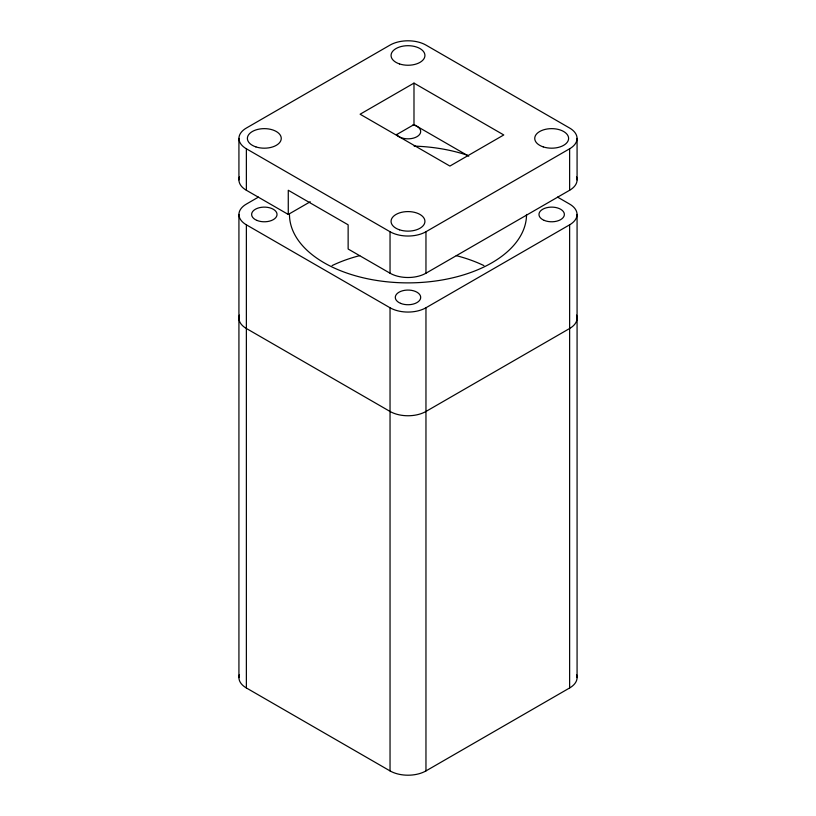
<?xml version="1.0" encoding="UTF-8"?>
<svg xmlns="http://www.w3.org/2000/svg" width="816" height="816" viewBox="0 0 816 816"><rect width="100%" height="100%" fill="white"/><g stroke="black" fill="none" stroke-linecap="round" stroke-linejoin="round"><path stroke-width="1.22" d="M238.925 214.445L238.925 677.586M577.075 677.586L577.075 214.445M413.987 83.11L360.111 114.22L449.902 166.066L503.778 134.956L413.987 83.11L413.987 124.593L468.741 156.203M258.427 197.115L246.371 204.082A25.398 14.668 0 0 0 246.371 224.818L246.371 687.959L390.038 770.906A25.398 14.668 0 0 0 425.962 770.906L569.629 687.959A25.398 14.668 0 0 0 576.535 674.587M396.392 134.742L413.987 124.593M239.465 176.878A25.398 14.668 0 0 0 246.371 190.261L288.272 214.445L310.243 201.766M246.371 148.777L390.038 231.734A25.398 14.668 0 0 0 425.962 231.734L569.629 148.777A25.398 14.668 0 0 0 569.629 128.041L425.962 45.094A25.398 14.668 0 0 0 390.038 45.094L246.371 128.041A25.398 14.668 0 0 0 246.371 148.777L246.371 190.261M288.272 214.445L288.272 190.261L348.136 224.818L348.136 249.013L390.038 273.207A25.398 14.668 0 0 0 425.962 273.207L569.629 190.261A25.398 14.668 0 0 0 576.535 176.878M246.371 224.818L390.038 307.765A25.398 14.668 0 0 0 425.962 307.765L569.629 224.818A25.398 14.668 0 0 0 569.629 204.082L557.573 197.115M577.075 138.414L577.075 179.887M569.629 148.777L569.629 190.261M569.629 224.818L569.629 687.959M425.962 231.734L425.962 273.207M425.962 307.765L425.962 770.906M390.038 231.734L390.038 273.207M390.038 307.765L390.038 770.906M238.925 138.414L238.925 179.887M576.535 315.129A25.398 14.668 0 0 1 569.629 328.501L425.962 411.458A25.398 14.668 0 0 1 390.038 411.458L246.371 328.501A25.398 14.668 0 0 1 239.465 315.129M413.039 124.777A12.699 7.334 0 0 1 416.976 136.69A12.699 7.334 0 0 1 396.341 134.416M526.524 214.445A118.524 68.432 0 0 1 408 282.877A118.524 68.432 0 0 1 289.476 214.445M414.13 146.115A118.524 68.432 0 0 1 467.701 155.336M332.061 265.598A118.524 68.432 0 0 1 359.744 255.632M456.256 255.632A118.524 68.432 0 0 1 483.939 265.598M246.371 687.959A25.398 14.668 0 0 1 239.465 674.587M544.221 220.391A12.699 7.334 0 0 0 564.305 215.21A12.699 7.334 0 0 0 546.496 207.754A12.699 7.334 0 0 0 544.221 220.391M256.877 220.391A12.699 7.334 0 0 0 276.961 215.21A12.699 7.334 0 0 0 259.151 207.754A12.699 7.334 0 0 0 256.877 220.391M400.544 303.338A12.699 7.334 0 0 0 420.628 298.156A12.699 7.334 0 0 0 402.818 290.7A12.699 7.334 0 0 0 400.544 303.338M399.534 229.826A16.932 9.772 0 0 0 424.932 221.36A16.932 9.772 0 0 0 399.534 212.894A16.932 9.772 0 0 0 399.534 229.826M543.211 146.88A16.932 9.772 0 0 0 568.609 138.414A16.932 9.772 0 0 0 543.211 129.948A16.932 9.772 0 0 0 543.211 146.88M399.534 63.934A16.932 9.772 0 0 0 424.932 55.468A16.932 9.772 0 0 0 399.534 47.002A16.932 9.772 0 0 0 399.534 63.934M255.857 146.88A16.932 9.772 0 0 0 281.255 138.414A16.932 9.772 0 0 0 255.857 129.948A16.932 9.772 0 0 0 255.857 146.88"/></g></svg>
